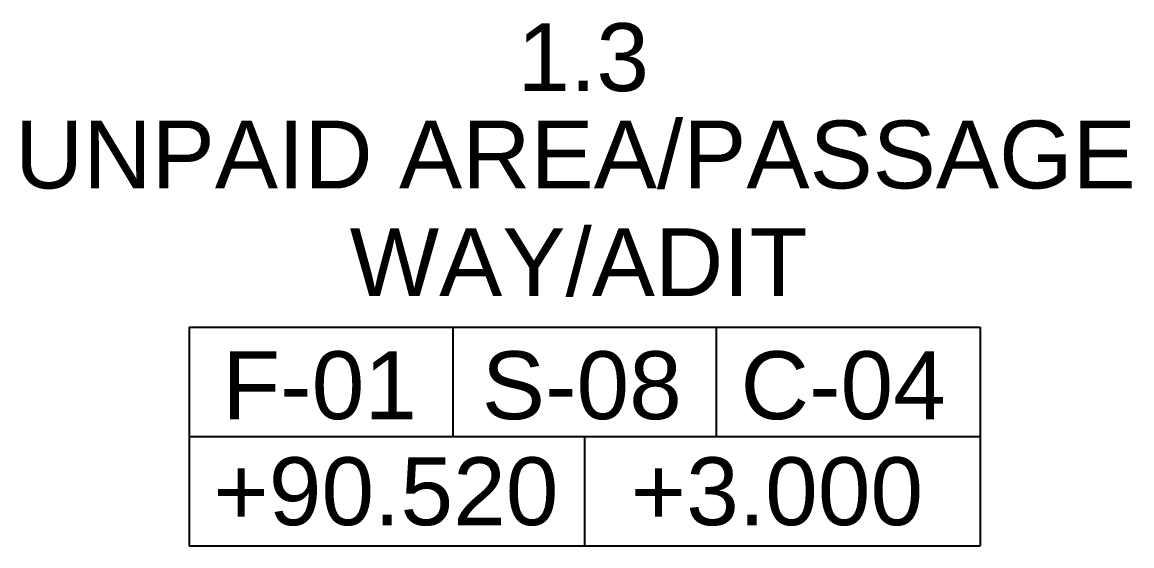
# Model space of a CAD drawing. Header units: millimetres. Extents: x -920231 to -841213, y -17301 to 22361.
# Drawn here: x -865582 to -860672, y -11811 to -9496 of the extents above; entities that cross this region are included whole.
import ezdxf

# ---------------------------------------------------------------- set-up
doc = ezdxf.new("R2010")
doc.units = ezdxf.units.MM
doc.layers.add('A-ROOM-IDEN', color=3, linetype='Continuous', lineweight=25)
doc.layers.add('A-ROOM-LINE', color=3, linetype='Continuous', lineweight=25)
doc.styles.add('Arial_2', font='arial.ttf', dxfattribs={"height": 300})

# ---------------------------------------------------------------- blocks, each defined once
blk = doc.blocks.new('DPA_Room Tag Box _Longer_ - Standard-4486008-4230-01 ENLARGED MULTI-PURPOSE LEVEL - REFLECTED CEILING PLAN - SHEET 1')
at = {"layer": 'A-ROOM-LINE'}
for p, q in [((-17.5, -2.979), (-17.5, -12.646)), ((-17.5, -2.979), (17.5, -2.979)), ((-5.833, -2.979), (-5.833, -7.812)), ((5.833, -2.979), (5.833, -7.812)), ((17.5, -2.979), (17.5, -12.646)), ((-17.5, -7.812), (17.5, -7.812)), ((0, -7.812), (0, -12.646)), ((-17.5, -12.646), (17.5, -12.646))]:
    blk.add_line(p, q, dxfattribs=at)

msp = doc.modelspace()

# ---------------------------------------------------------------- block references
at = {"layer": 'A-ROOM-IDEN', "xscale": 99.99999999999993, "yscale": 99.99999999999993, "zscale": 99.99999999999993}
msp.add_blockref('DPA_Room Tag Box _Longer_ - Standard-4486008-4230-01 ENLARGED MULTI-PURPOSE LEVEL - REFLECTED CEILING PLAN - SHEET 1', (-863093.9, -10546.1), dxfattribs=at)

# ---------------------------------------------------------------- texts
at = {"layer": 'A-ROOM-IDEN', "lineweight": 9, "char_height": 300, "attachment_point": 1, "style": 'Arial_2'}
for s, insert, width in [('1.3', (-863391, -9500.3), 721.519), ('UNPAID AREA/PASSAGE', (-865614.4, -9930.6), 6100.842), ('WAY/ADIT', (-864132.7, -10406.9), 2517.299), ('F-01', (-864696.6, -10950.9), 1058.227), ('S-08', (-863548.4, -10950.9), 1090.295), ('C-04', (-862403.3, -10950.9), 1114.346), ('+90.520', (-864735.6, -11419.6), 1883.966), ('+3.000', (-862888.8, -11419.6), 1595.358)]:
    msp.add_mtext(s, dxfattribs=dict(at, insert=insert, width=width))

doc.saveas('drawing.dxf')
